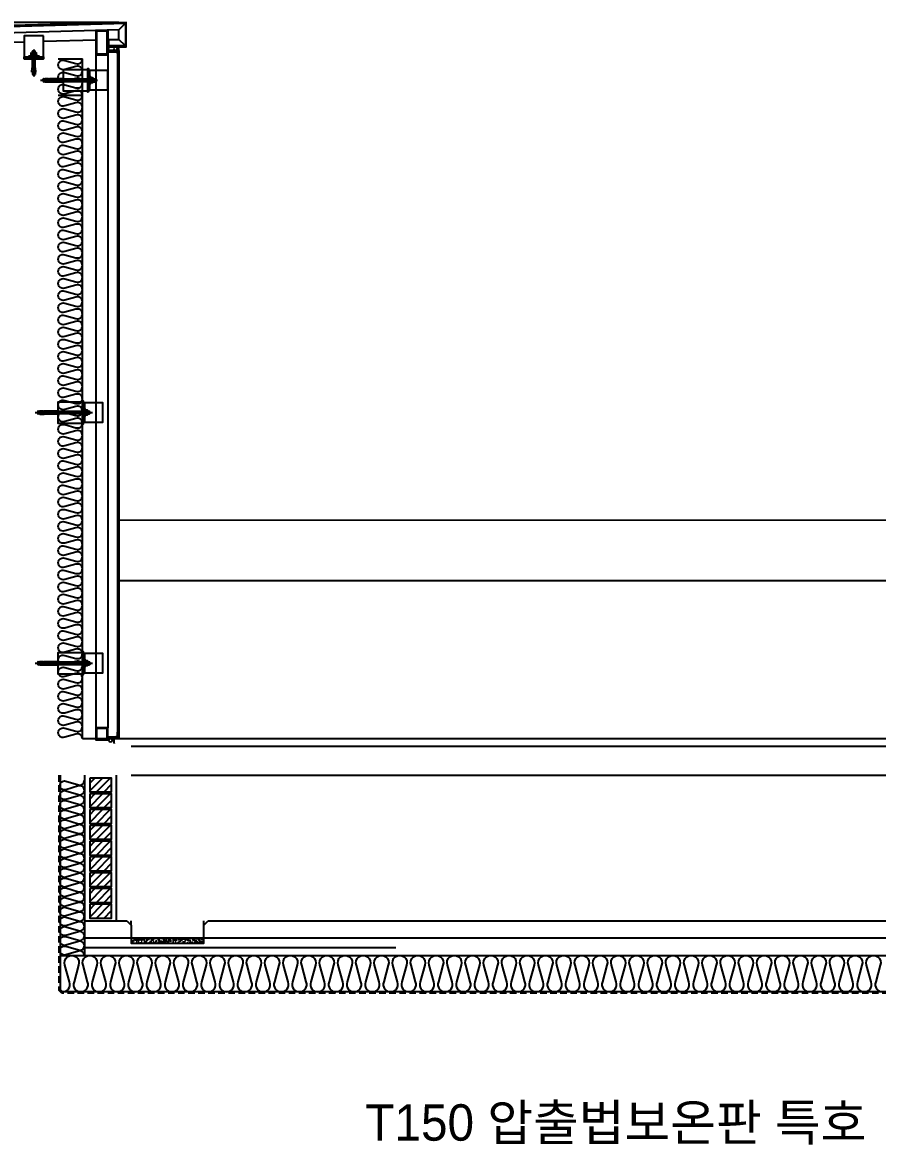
# Model space of a CAD drawing. Header units: millimetres. Extents: x -1320 to 172218, y -4077 to 50350.
# Drawn here: x 40053 to 43573, y 44579 to 49200 of the extents above; entities that cross this region are included whole.
import ezdxf
from ezdxf.enums import TextEntityAlignment as Align

# ---------------------------------------------------------------- set-up
doc = ezdxf.new("R2010")
doc.units = ezdxf.units.MM
doc.header["$LTSCALE"] = 60
doc.linetypes.add('HID', pattern=[2.3, 1.5, -0.8])
for name, color, linetype in [('0-Sheet', 7, 'Continuous'), ('A-ELE-8', 8, 'Continuous'), ('A-ETC-8', 8, 'Continuous'), ('A-FIN', 6, 'Continuous'), ('A-FIN-8', 8, 'Continuous'), ('A-FIN-9', 7, 'Continuous'), ('A-hat', 8, 'Continuous'), ('A-HAT-9', 9, 'Continuous'), ('A-HAT-WIREMESH', 9, 'g_mesh'), ('A-WALL', 3, 'Continuous'), ('A-WP', 1, 'HID'), ('INSUL', 8, 'Continuous'), ('ISL', 251, 'Continuous')]:
    doc.layers.add(name, color=color, linetype=linetype)
doc.layers.add('NOPLOT', color=191, linetype='Continuous', plot=False)
doc.layers.add('NOPLOT-단열', color=21, linetype='Continuous', plot=False)
doc.styles.add('Gdim', font='')
doc.styles.add('Gtx', font='')
doc.styles.get('Gdim').set_extended_font_data('Dotum')
doc.styles.get('Gtx').set_extended_font_data('Dotum')
doc.linetypes.add('g_mesh', pattern='A,10,-0.8,["X",Gdim,S=0.6,R=0,X=-0.15,Y=-0.3],-0.8', length=11.6)

# ---------------------------------------------------------------- blocks, each defined once
blk = doc.blocks.new('너트 M12')
for p, q in [((-9, 0), (9, 0)), ((-9.5, -9), (-9.5, -0.5)), ((9, -9.5), (-9, -9.5)), ((0, -8.3), (0, -1.2)), ((9.5, -0.5), (9.5, -9))]:
    blk.add_line(p, q)
for centre, start, end in [((-9, -0.5), 90, 180), ((-9, -9), 180, 270), ((9, -0.5), 0, 90), ((9, -9), 270, 0)]:
    blk.add_arc(centre, 0.5, start, end)
at = {"extrusion": (0, 0, -1)}
for centre, major_axis, ratio, start_param, end_param in [((-4.8, -0.9), (-4.75, 0.31), 0.185359, -0.024388, 3.141593), ((4.8, -0.9), (4.75, 0.31), 0.185108, 3.141593, 6.30754), ((-4.8, -8.6), (4.75, 0.31), 0.187111, 0, 3.166211), ((4.8, -8.6), (-4.75, 0.31), 0.185991, 3.117121, 6.283185)]:
    blk.add_ellipse(centre, major_axis=major_axis, ratio=ratio, start_param=start_param, end_param=end_param, dxfattribs=at)
blk = doc.blocks.new('A$C4fb6b26a')
at = {"layer": 'A-ETC-8'}
for p, q in [((-277.5, -40), (-42.5, -40)), ((-267.5, -35.5), (-267.5, -44.5)), ((-265.5, -34), (-266, -34)), ((-266, -46), (-265.5, -46)), ((-254.5, -35.5), (-265.5, -34)), ((-265.5, -46), (-254.5, -44.5)), ((-260.1, -34.8), (-260.1, -36.5)), ((-260.1, -43.5), (-260.1, -45.2)), ((-259.6, -37.3), (-257.8, -38.5)), ((-259.6, -42.7), (-257.8, -41.5)), ((-244.1, -33.8), (-259.1, -33.8)), ((-249.6, -39), (-256.2, -39)), ((-249.6, -41), (-256.2, -41)), ((-254.5, -35.5), (-240.5, -35.5)), ((-254.5, -44.5), (-240.5, -44.5)), ((-249.1, -38.5), (-249.1, -38)), ((-249.1, -42), (-249.1, -41.5)), ((-245.1, -42), (-245.1, -38)), ((-244.1, -33.8), (-241.1, -33.8)), ((-241.1, -33.8), (-241.1, -46.2)), ((-240.5, -46), (-240.5, -34)), ((-237.5, -34), (-240.5, -34)), ((-240.5, -46), (-237.5, -46)), ((-237.5, -46), (-237.5, -34)), ((-183.5, -34), (-237.5, -34)), ((-237.5, -46), (-183.5, -46)), ((-183.5, -34), (-74, -34)), ((-74, -46), (-183.5, -46)), ((-80, 0), (-80, -80)), ((-62.7, -44.5), (-52.5, -44.5)), ((-62.5, -34), (-54, -34)), ((-62.5, -35.5), (-52.5, -35.5)), ((-62.5, -46), (-54, -46)), ((-54, -46), (-54, -34)), ((-52.5, -35.5), (-54, -34)), ((-52.5, -44.5), (-54, -46)), ((-52.5, -44.5), (-52.5, -35.5)), ((-259.1, -46.2), (-244.1, -46.2)), ((-244.1, -46.2), (-241.1, -46.2))]:
    blk.add_line(p, q, dxfattribs=at)
for points in [[(-83.5, 4.5), (-83.5, -84.5), (-183.5, -84.5), (-183.5, 4.5)], [(-80, -80), (-74, -80), (-74, 0), (-80, 0)], [(-74, -25), (-74, -55), (-72, -55), (-72, -25)]]:
    blk.add_lwpolyline(points, close=True, dxfattribs=at)
blk.add_lwpolyline([(-80, 7.5), (-80, -87.5, -0.414214), (-81, -88.5), (-83.5, -88.5), (-83.5, 8.5), (-81, 8.5, -0.414214)], format="xyb", close=True, dxfattribs=at)
blk.add_lwpolyline([(-80, -80), (0, -80), (0, 0), (-80, 0)], dxfattribs=at)
for centre, radius, start, end in [((-266, -35.5), 1.5, 90, 180), ((-266, -44.5), 1.5, 180, 270), ((-259.1, -34.8), 1, 90, 180), ((-259.1, -36.5), 1, 180, 236.3099), ((-259.1, -43.5), 1, 123.6901, 180), ((-259.1, -45.2), 1, 180, 270), ((-256.2, -36), 3, 236.3099, 270), ((-256.2, -44), 3, 90, 123.6901), ((-249.6, -38.5), 0.5, 270, 0), ((-249.6, -41.5), 0.5, 0, 90), ((-247.1, -38), 2, 90, 180), ((-247.1, -42), 2, 180, 270), ((-247.1, -38), 2, 0, 90), ((-247.1, -42), 2, 270, 0)]:
    blk.add_arc(centre, radius, start, end, dxfattribs=at)
at = {"layer": 'A-ETC-8', "xscale": -1, "rotation": 90}
blk.add_blockref('너트 M12', (-72, -40), dxfattribs=at)
blk = doc.blocks.new('A$Cae507117')
at = {"layer": 'A-ETC-8'}
for points in [[(-50, 0), (-50, -50), (0, -50), (0, 0)], [(-46.8, -3.2), (-46.8, -46.8), (-3.2, -46.8), (-3.2, -3.2)]]:
    blk.add_lwpolyline(points, close=True, dxfattribs=at)
blk = doc.blocks.new('A$Cab6a45e4')
at = {"layer": 'A-HAT-9'}
h = blk.add_hatch(dxfattribs=at)
h.set_pattern_fill('AR-SAND', color=256, scale=0.3)
h.set_pattern_definition([(37.5, (-113396.389, 321984.363), (-0.4800094, 14.6823971), [0, -11.5824, 0, -12.954, 0, -12.3825]), (7.5, (-113396.389, 321984.363), (13.4856985, 21.504753), [0, -6.2484, 0, -10.4394, 0, -4.0005]), (327.5, (-113405.761, 321984.363), (23.7297711, 0.04311554), [0, -3.81, 0, -13.716, 0, -17.907]), (317.5, (-113405.761, 321984.363), (22.9066936, 6.6878797), [0, -1.905, 0, -8.9916, 0, -10.287])])
h.paths.add_polyline_path([(0, 45), (300, 45), (300, 25), (0, 25)])
at = {"layer": 'A-FIN'}
for points in [[(-18, 116), (0, 98), (0, 25), (300, 25), (300, 98), (318, 116)], [(0, 45), (300, 45)]]:
    blk.add_lwpolyline(points, dxfattribs=at)
at = {"layer": 'NOPLOT'}
for p, q in [((0, 98), (0, 116)), ((300, 98), (300, 116))]:
    blk.add_line(p, q, dxfattribs=at)
blk = doc.blocks.new('A$C632c858f')
at = {"layer": 'A-ETC-8'}
blk.add_arc((-2.8, 0), 24, 341.8248, 18.1752, dxfattribs=at)
blk.add_ellipse((34, 0), major_axis=(7.59, 0), ratio=0.987937, dxfattribs=at)
blk = doc.blocks.new('A$C74a2a393')
at = {"layer": 'A-ETC-8', "elevation": 0}
for points in [[(-50, -100), (-50, 0), (0, 0), (0, -100)], [(-46.8, -96.8), (-46.8, -3.2), (-3.2, -3.2), (-3.2, -96.8)]]:
    blk.add_lwpolyline(points, close=True, dxfattribs=at)
blk = doc.blocks.new('M12-STUD ANCHOR')
at = {"layer": 'A-ETC-8'}
for p, q in [((22.7, 48), (23.9, 49.2)), ((34.7, 48), (22.7, 48)), ((22.7, -20.8), (22.7, 48)), ((33.5, 49.2), (23.9, 49.2)), ((23.9, -20.8), (23.9, 49.2)), ((28.7, 54.2), (28.7, -55.8)), ((33.5, 49.2), (34.7, 48)), ((33.5, -20.8), (33.5, 49.2)), ((34.7, -20.8), (34.7, 48)), ((17.8, 33.7), (17.8, 40.7)), ((28.2, 30.2), (18, 31.2)), ((18, 28.2), (18, 31.2)), ((18, 31.2), (29.2, 31.2)), ((28.2, 27.2), (18, 28.2)), ((28.7, 42.2), (19.2, 42.2)), ((28.7, 32.2), (19.2, 32.2)), ((23.3, 33.7), (23.3, 40.7)), ((28.2, 27.2), (28.2, 30.2)), ((39.5, 28.2), (28.2, 28.2)), ((28.7, 42.2), (38.2, 42.2)), ((28.7, 32.2), (38.2, 32.2)), ((29.2, 29.2), (29.2, 32.2)), ((39.5, 31.2), (29.2, 32.2)), ((39.5, 28.2), (29.2, 29.2)), ((34.2, 33.7), (34.2, 40.7)), ((39.5, 28.2), (39.5, 31.2)), ((39.7, 33.7), (39.7, 40.7)), ((20.5, -38.8), (21.7, -20.8)), ((28.7, -38.8), (20.5, -38.8)), ((21.7, -20.8), (24.3, -20.8)), ((22.7, -18.4), (34.7, -18.4)), ((22.7, -38.8), (22.7, -48.4)), ((22.7, -41.2), (34.7, -41.2)), ((22.7, -42.4), (34.7, -42.4)), ((28.7, -20.8), (24.8, -20.8)), ((25.8, -32.3), (32, -26.1)), ((26.2, -32.6), (32.3, -26.5)), ((31.1, -35.9), (27.5, -35.9)), ((31.1, -36.4), (27.5, -36.4)), ((35.7, -20.8), (28.7, -20.8)), ((31.1, -38.8), (28.7, -38.8)), ((32.3, -38.8), (36.9, -38.8)), ((34.7, -38.8), (34.7, -48.4)), ((36.9, -38.8), (35.7, -20.8)), ((22.7, -48.4), (28.7, -48.4)), ((28.7, -50.8), (22.7, -48.4)), ((28.7, -50.8), (34.7, -48.4)), ((34.7, -48.4), (28.7, -48.4))]:
    blk.add_line(p, q, dxfattribs=at)
for centre, radius, start, end in [((19.2, 40.7), 1.47, 90, 180), ((19.2, 33.7), 1.47, 180, 270), ((21.8, 40.7), 1.47, 360, 90), ((21.8, 33.7), 1.47, 270, 360), ((24.7, 40.7), 1.47, 90, 180), ((24.7, 33.7), 1.47, 180, 270), ((32.8, 40.7), 1.47, 360, 90), ((32.8, 33.7), 1.47, 270, 360), ((35.7, 40.7), 1.47, 90, 180), ((35.7, 33.7), 1.47, 180, 270), ((38.2, 40.7), 1.47, 360, 90), ((38.2, 33.7), 1.47, 270, 360), ((27.7, -21.9), 3.6, 161.9622, 315), ((27.7, -21.9), 3.12, 159.0667, 315), ((27.5, -34), 2.4, 135, 270), ((27.5, -34), 1.92, 135, 270), ((31.1, -25.3), 1.68, 315, 135), ((31.1, -25.3), 1.2, 315, 135), ((31.1, -37.6), 1.68, 314.4153, 90), ((31.1, -37.6), 1.2, 270, 90)]:
    blk.add_arc(centre, radius, start, end, dxfattribs=at)
blk = doc.blocks.new('A$Ca447c92b')
at = {"layer": '0-Sheet'}
for p, q in [((405, 50, 0), (405, 42.8, 0)), ((405, 42.8, 0), (408, 42.8, 0))]:
    blk.add_line(p, q, dxfattribs=at)
at = {"layer": 'A-ETC-8'}
for p, q in [((450, 119.2, 0), (477, 146.9, 0)), ((-220, 100.9, 0), (-247, 127, 0)), ((-220, 100.9, 0), (-220, -117)), ((60, 69.1, 0), (-170, 63.1, 0)), ((355, 77, 0), (140, 71.2, 0)), ((408, 53, 0), (408, 80, 0)), ((477, 53, 0), (450, 80, 0))]:
    blk.add_line(p, q, dxfattribs=at)
at = {"layer": 'A-ETC-8', "elevation": 0}
blk.add_lwpolyline([(408, 80), (450, 80), (450, 119.2), (-220, 100.9)], dxfattribs=at)
for points in [[(140, 94.8), (60, 94.8), (60, 0), (140, 0)], [(140, 8), (140, 0), (60, 0), (60, 8)], [(120, 8), (80, 8), (80, 12), (120, 12)], [(-200, -120), (-230, -120), (-230, -117), (-203, -117), (-203, -90), (-200, -90)]]:
    blk.add_lwpolyline(points, close=True, dxfattribs=at)
at = {"layer": 'A-ETC-8'}
blk.add_arc((-210, -213.7), 64.5, 81.0843, 98.9157, dxfattribs=at)
at = {"layer": 'A-ETC-8', "extrusion": (0, 0, -1)}
blk.add_ellipse((-210, -133.5), major_axis=(0, 10), ratio=0.999542, dxfattribs=at)
at = {"layer": 'A-FIN-9', "elevation": 0}
blk.add_lwpolyline([(408, 42.8), (408, 50), (480, 50), (480, 150), (-250, 130), (-250, -150), (-220, -150), (-220, -123), (-208, -123), (-208, -120), (-223, -120), (-223, -147), (-247, -147), (-247, 127.1), (477, 146.9), (477, 53), (405, 53), (405, 42.8)], close=True, dxfattribs=at)
at = {"layer": 'A-ETC-8', "xscale": -1}
for name, p in [('A$Cae507117', (-220, 100.9, 0)), ('A$C74a2a393', (355, 116.9, 0)), ('A$C632c858f', (470.1, 42.5, 0)), ('M12-STUD ANCHOR', (128.7, -16.2, 0))]:
    blk.add_blockref(name, p, dxfattribs=at)

msp = doc.modelspace()

# ---------------------------------------------------------------- hatches: boundary and pattern name
at = {"layer": 'A-hat', "lineweight": -3}
h = msp.add_hatch(dxfattribs=at)
h.set_pattern_fill('ANSI31', color=256, scale=7, style=0)
h.set_pattern_definition([(45, (-42755.973, 48410.126), (-15.715448, 15.715448), [])])
h.paths.add_polyline_path([(40420, 46088.5), (40330, 46088.5), (40330, 46031.5), (40420, 46031.5)])
h = msp.add_hatch(dxfattribs=at)
h.set_pattern_fill('ANSI31', color=256, scale=7, style=0)
h.set_pattern_definition([(45, (-42755.973, 48345.126), (-15.715448, 15.715448), [])])
h.paths.add_polyline_path([(40420, 46023.5), (40330, 46023.5), (40330, 45966.5), (40420, 45966.5)])
h = msp.add_hatch(dxfattribs=at)
h.set_pattern_fill('ANSI31', color=256, scale=7, style=0)
h.set_pattern_definition([(45, (-42755.973, 48280.126), (-15.715448, 15.715448), [])])
h.paths.add_polyline_path([(40420, 45958.5), (40330, 45958.5), (40330, 45901.5), (40420, 45901.5)])
h = msp.add_hatch(dxfattribs=at)
h.set_pattern_fill('ANSI31', color=256, scale=7, style=0)
h.set_pattern_definition([(45, (-42755.973, 48215.126), (-15.715448, 15.715448), [])])
h.paths.add_polyline_path([(40420, 45893.5), (40330, 45893.5), (40330, 45836.5), (40420, 45836.5)])
h = msp.add_hatch(dxfattribs=at)
h.set_pattern_fill('ANSI31', color=256, scale=7, style=0)
h.set_pattern_definition([(45, (-42755.973, 48150.126), (-15.715448, 15.715448), [])])
h.paths.add_polyline_path([(40420, 45828.5), (40330, 45828.5), (40330, 45771.5), (40420, 45771.5)])
h = msp.add_hatch(dxfattribs=at)
h.set_pattern_fill('ANSI31', color=256, scale=7, style=0)
h.set_pattern_definition([(45, (-42755.973, 48085.126), (-15.715448, 15.715448), [])])
h.paths.add_polyline_path([(40420, 45763.5), (40330, 45763.5), (40330, 45706.5), (40420, 45706.5)])
h = msp.add_hatch(dxfattribs=at)
h.set_pattern_fill('ANSI31', color=256, scale=7, style=0)
h.set_pattern_definition([(45, (-42755.973, 48020.126), (-15.715448, 15.715448), [])])
h.paths.add_polyline_path([(40420, 45698.5), (40330, 45698.5), (40330, 45641.5), (40420, 45641.5)])
h = msp.add_hatch(dxfattribs=at)
h.set_pattern_fill('ANSI31', color=256, scale=7, style=0)
h.set_pattern_definition([(45, (-42755.973, 47955.126), (-15.715448, 15.715448), [])])
h.paths.add_polyline_path([(40420, 45633.5), (40330, 45633.5), (40330, 45576.5), (40420, 45576.5)])
h = msp.add_hatch(dxfattribs=at)
h.set_pattern_fill('ANSI31', color=256, scale=7, style=0)
h.set_pattern_definition([(45, (-42755.973, 47890.126), (-15.715448, 15.715448), [])])
h.paths.add_polyline_path([(40420, 45568.5), (40330, 45568.5), (40330, 45511.5), (40420, 45511.5)])

# ---------------------------------------------------------------- linework, layer by layer
at = {"layer": 'A-ELE-8'}
for p, q in [((40450, 49200), (33450, 49200)), ((45650, 47150, 0), (40450.2, 47149.7, 0)), ((44250, 46900), (40450.2, 46900)), ((45000, 46250, 0), (40300, 46250, 0)), ((40500, 46220, 0), (44800, 46220, 0)), ((40500, 46100, 0), (44800, 46100, 0))]:
    msp.add_line(p, q, dxfattribs=at)
at = {"layer": 'A-ETC-8'}
for p, q in [((40355, 49168.1, 0), (40355, 46295.4, 0)), ((40405, 49169.6, 0), (40405, 46295.4, 0))]:
    msp.add_line(p, q, dxfattribs=at)
at = {"layer": 'A-ETC-8', "elevation": 0}
for points in [[(40442, 49081), (40407, 49081), (40407, 49092), (40405, 49092), (40405, 49079), (40440.3, 49079, 0.226541), (40444, 49075.3), (40444, 49060.7), (40446, 49060.7), (40446, 49077, -0.414214)], [(40442, 46256.4), (40407, 46256.4), (40407, 46245.4), (40405, 46245.4), (40405, 46258.4), (40440.3, 46258.4, -0.226541), (40444, 46262), (40444, 46276.7), (40446, 46276.7), (40446, 46260.4, 0.414214)]]:
    msp.add_lwpolyline(points, format="xyb", close=True, dxfattribs=at)
at = {"layer": 'A-ETC-8'}
msp.add_arc((40474.3, 46241.4, 0), 45.6, 166.1348, 193.8652, dxfattribs=at)
at = {"layer": 'A-ETC-8', "extrusion": (0, 0, -1)}
msp.add_ellipse((40416, 46244.9, 0), major_axis=(-7.59, 0), ratio=0.987937, dxfattribs=at)
at = {"layer": 'A-FIN'}
for p, q in [((40440, 45500), (40440, 46100)), ((40308, 45500), (40482, 45500)), ((40308, 45500), (40482, 45500)), ((40318.2, 45500, 0), (40482, 45500, 0)), ((40818, 45500, 0), (44382, 45500, 0))]:
    msp.add_line(p, q, dxfattribs=at)
at = {"layer": 'A-FIN', "elevation": 0}
for points in [[(40450.1, 49085), (40450.3, 46252.4), (40405, 46252.4), (40405, 46256.4), (40446.3, 46256.4), (40446.1, 49081)], [(40450.1, 49085), (40409, 49085), (40409, 49081), (40446.1, 49081)]]:
    msp.add_lwpolyline(points, dxfattribs=at)
at = {"layer": 'A-FIN-8'}
for p, q in [((40208, 46100), (40208, 45218.2, 0)), ((40208, 45358, 0), (44992, 45358, 0)), ((40218.2, 45208, 0), (40208, 45218.2, 0)), ((44981.8, 45208, 0), (40218.2, 45208, 0))]:
    msp.add_line(p, q, dxfattribs=at)
at = {"layer": 'A-HAT-WIREMESH', "ltscale": 0.6}
msp.add_line((44992, 45429), (40308, 45429), dxfattribs=at)
at = {"layer": 'A-WALL'}
for points in [[(40330, 46088.5), (40330, 46031.5), (40420, 46031.5), (40420, 46088.5)], [(40330, 46023.5), (40330, 45966.5), (40420, 45966.5), (40420, 46023.5)], [(40330, 45958.5), (40330, 45901.5), (40420, 45901.5), (40420, 45958.5)], [(40330, 45893.5), (40330, 45836.5), (40420, 45836.5), (40420, 45893.5)], [(40330, 45828.5), (40330, 45771.5), (40420, 45771.5), (40420, 45828.5)], [(40330, 45763.5), (40330, 45706.5), (40420, 45706.5), (40420, 45763.5)], [(40330, 45698.5), (40330, 45641.5), (40420, 45641.5), (40420, 45698.5)], [(40330, 45633.5), (40330, 45576.5), (40420, 45576.5), (40420, 45633.5)], [(40330, 45568.5), (40330, 45511.5), (40420, 45511.5), (40420, 45568.5)]]:
    msp.add_lwpolyline(points, close=True, dxfattribs=at)
at = {"layer": 'A-WP', "ltscale": 0.3}
for p, q in [((40203, 46100), (40203, 45215.1, 0)), ((40215.1, 45203, 0), (40203, 45215.1, 0)), ((44984.9, 45203, 0), (40215.1, 45203, 0))]:
    msp.add_line(p, q, dxfattribs=at)
at = {"layer": 'INSUL'}
for p, q in [((40200, 49050), (40300, 49050)), ((40300, 46250), (40300, 49050)), ((40200, 48900, 0), (40300, 48900, 0)), ((40308, 46100), (40308, 45358)), ((40308, 45390), (41590, 45390))]:
    msp.add_line(p, q, dxfattribs=at)
at = {"layer": 'ISL', "elevation": 0}
for points in [[(40300, 46250, 0.524856), (40272.9, 46268.7), (40227.1, 46256.3, -1.449198), (40227.1, 46293.7), (40272.9, 46281.3, 0.524856), (40300, 46300, 0.524856), (40272.9, 46318.7), (40227.1, 46306.3, -1.449198), (40227.1, 46343.7), (40272.9, 46331.3, 0.524856), (40300, 46350, 0.524856), (40272.9, 46368.7), (40227.1, 46356.3, -1.449198), (40227.1, 46393.7), (40272.9, 46381.3, 0.524856), (40300, 46400, 0.524856), (40272.9, 46418.7), (40227.1, 46406.3, -1.449198), (40227.1, 46443.7), (40272.9, 46431.3, 0.524856), (40300, 46450, 0.524856), (40272.9, 46468.7), (40227.1, 46456.3, -1.449198), (40227.1, 46493.7), (40272.9, 46481.3, 0.524856), (40300, 46500, 0.524856), (40272.9, 46518.7), (40227.1, 46506.3, -1.449198), (40227.1, 46543.7), (40272.9, 46531.3, 0.524856), (40300, 46550, 0.524856), (40272.9, 46568.7), (40227.1, 46556.3, -1.449198), (40227.1, 46593.7), (40272.9, 46581.3, 0.524856), (40300, 46600, 0.524856), (40272.9, 46618.7), (40227.1, 46606.3, -1.449198), (40227.1, 46643.7), (40272.9, 46631.3, 0.524856), (40300, 46650, 0.524856), (40272.9, 46668.7), (40227.1, 46656.3, -1.449198), (40227.1, 46693.7), (40272.9, 46681.3, 0.524856), (40300, 46700, 0.524856), (40272.9, 46718.7), (40227.1, 46706.3, -1.449198), (40227.1, 46743.7), (40272.9, 46731.3, 0.524856), (40300, 46750, 0.524856), (40272.9, 46768.7), (40227.1, 46756.3, -1.449198), (40227.1, 46793.7), (40272.9, 46781.3, 0.524856), (40300, 46800, 0.524856), (40272.9, 46818.7), (40227.1, 46806.3, -1.449198), (40227.1, 46843.7), (40272.9, 46831.3, 0.524856), (40300, 46850, 0.524856), (40272.9, 46868.7), (40227.1, 46856.3, -1.449198), (40227.1, 46893.7), (40272.9, 46881.3, 0.524856), (40300, 46900, 0.524856), (40272.9, 46918.7), (40227.1, 46906.3, -1.449198), (40227.1, 46943.7), (40272.9, 46931.3, 0.524856), (40300, 46950, 0.524856), (40272.9, 46968.7), (40227.1, 46956.3, -1.449198), (40227.1, 46993.7), (40272.9, 46981.3, 0.524856), (40300, 47000, 0.524856), (40272.9, 47018.7), (40227.1, 47006.3, -1.449198), (40227.1, 47043.7), (40272.9, 47031.3, 0.524856), (40300, 47050, 0.524856), (40272.9, 47068.7), (40227.1, 47056.3, -1.449198), (40227.1, 47093.7), (40272.9, 47081.3, 0.524856), (40300, 47100, 0.524856), (40272.9, 47118.7), (40227.1, 47106.3, -1.449198), (40227.1, 47143.7), (40272.9, 47131.3, 0.524856), (40300, 47150, 0.524856), (40272.9, 47168.7), (40227.1, 47156.3, -1.449198), (40227.1, 47193.7), (40272.9, 47181.3, 0.524856), (40300, 47200, 0.524856), (40272.9, 47218.7), (40227.1, 47206.3, -1.449198), (40227.1, 47243.7), (40272.9, 47231.3, 0.524856), (40300, 47250, 0.524856), (40272.9, 47268.7), (40227.1, 47256.3, -1.449198), (40227.1, 47293.7), (40272.9, 47281.3, 0.524856), (40300, 47300, 0.524856), (40272.9, 47318.7), (40227.1, 47306.3, -1.449198), (40227.1, 47343.7), (40272.9, 47331.3, 0.524856), (40300, 47350, 0.524856), (40272.9, 47368.7), (40227.1, 47356.3, -1.449198), (40227.1, 47393.7), (40272.9, 47381.3, 0.524856), (40300, 47400, 0.524856), (40272.9, 47418.7), (40227.1, 47406.3, -1.449198), (40227.1, 47443.7), (40272.9, 47431.3, 0.524856), (40300, 47450, 0.524856), (40272.9, 47468.7), (40227.1, 47456.3, -1.449198), (40227.1, 47493.7), (40272.9, 47481.3, 0.524856), (40300, 47500, 0.524856), (40272.9, 47518.7), (40227.1, 47506.3, -1.449198), (40227.1, 47543.7), (40272.9, 47531.3, 0.524856), (40300, 47550, 0.524856), (40272.9, 47568.7), (40227.1, 47556.3, -1.449198), (40227.1, 47593.7), (40272.9, 47581.3, 0.524856), (40300, 47600, 0.524856), (40272.9, 47618.7), (40227.1, 47606.3, -1.449198), (40227.1, 47643.7), (40272.9, 47631.3, 0.524856), (40300, 47650, 0.524856), (40272.9, 47668.7), (40227.1, 47656.3, -1.449198), (40227.1, 47693.7), (40272.9, 47681.3, 0.524856), (40300, 47700, 0.524856), (40272.9, 47718.7), (40227.1, 47706.3, -1.449198), (40227.1, 47743.7), (40272.9, 47731.3, 0.524856), (40300, 47750, 0.524856), (40272.9, 47768.7), (40227.1, 47756.3, -1.449198), (40227.1, 47793.7), (40272.9, 47781.3, 0.524856), (40300, 47800, 0.524856), (40272.9, 47818.7), (40227.1, 47806.3, -1.449198), (40227.1, 47843.7), (40272.9, 47831.3, 0.524856), (40300, 47850, 0.524856), (40272.9, 47868.7), (40227.1, 47856.3, -1.449198), (40227.1, 47893.7), (40272.9, 47881.3, 0.524856), (40300, 47900, 0.524856), (40272.9, 47918.7), (40227.1, 47906.3, -1.449198), (40227.1, 47943.7), (40272.9, 47931.3, 0.524856), (40300, 47950, 0.524856), (40272.9, 47968.7), (40227.1, 47956.3, -1.449198), (40227.1, 47993.7), (40272.9, 47981.3, 0.524856), (40300, 48000, 0.524856), (40272.9, 48018.7), (40227.1, 48006.3, -1.449198), (40227.1, 48043.7), (40272.9, 48031.3, 0.524856), (40300, 48050, 0.524856), (40272.9, 48068.7), (40227.1, 48056.3, -1.449198), (40227.1, 48093.7), (40272.9, 48081.3, 0.524856), (40300, 48100, 0.524856), (40272.9, 48118.7), (40227.1, 48106.3, -1.449198), (40227.1, 48143.7), (40272.9, 48131.3, 0.524856), (40300, 48150, 0.524856), (40272.9, 48168.7), (40227.1, 48156.3, -1.449198), (40227.1, 48193.7), (40272.9, 48181.3, 0.524856), (40300, 48200, 0.524856), (40272.9, 48218.7), (40227.1, 48206.3, -1.449198), (40227.1, 48243.7), (40272.9, 48231.3, 0.524856), (40300, 48250, 0.524856), (40272.9, 48268.7), (40227.1, 48256.3, -1.449198), (40227.1, 48293.7), (40272.9, 48281.3, 0.524856), (40300, 48300, 0.524856), (40272.9, 48318.7), (40227.1, 48306.3, -1.449198), (40227.1, 48343.7), (40272.9, 48331.3, 0.524856), (40300, 48350, 0.524856), (40272.9, 48368.7), (40227.1, 48356.3, -1.449198), (40227.1, 48393.7), (40272.9, 48381.3, 0.524856), (40300, 48400, 0.524856), (40272.9, 48418.7), (40227.1, 48406.3, -1.449198), (40227.1, 48443.7), (40272.9, 48431.3, 0.524856), (40300, 48450, 0.524856), (40272.9, 48468.7), (40227.1, 48456.3, -1.449198), (40227.1, 48493.7), (40272.9, 48481.3, 0.524856), (40300, 48500, 0.524856), (40272.9, 48518.7), (40227.1, 48506.3, -1.449198), (40227.1, 48543.7), (40272.9, 48531.3, 0.524856), (40300, 48550, 0.524856), (40272.9, 48568.7), (40227.1, 48556.3, -1.449198), (40227.1, 48593.7), (40272.9, 48581.3, 0.524856), (40300, 48600, 0.524856), (40272.9, 48618.7), (40227.1, 48606.3, -1.449198), (40227.1, 48643.7), (40272.9, 48631.3, 0.524856), (40300, 48650, 0.524856), (40272.9, 48668.7), (40227.1, 48656.3, -1.449198), (40227.1, 48693.7), (40272.9, 48681.3, 0.524856), (40300, 48700, 0.524856), (40272.9, 48718.7), (40227.1, 48706.3, -1.449198), (40227.1, 48743.7), (40272.9, 48731.3, 0.524856), (40300, 48750, 0.524856), (40272.9, 48768.7), (40227.1, 48756.3, -1.449198), (40227.1, 48793.7), (40272.9, 48781.3, 0.524856), (40300, 48800, 0.524856), (40272.9, 48818.7), (40227.1, 48806.3, -1.449198), (40227.1, 48843.7), (40272.9, 48831.3, 0.524856), (40300, 48850, 0.524856), (40272.9, 48868.7), (40227.1, 48856.3, -1.449198), (40227.1, 48893.7), (40272.9, 48881.3, 0.524856), (40300, 48900, 0.524856), (40272.9, 48918.7), (40227.1, 48906.3, -1.449198), (40227.1, 48943.7), (40272.9, 48931.3, 0.524856), (40300, 48950, 0.524856), (40272.9, 48968.7), (40227.1, 48956.3, -1.449198), (40227.1, 48993.7), (40272.9, 48981.3, 0.524856), (40300, 49000, 0.524856), (40272.9, 49018.7), (40227.1, 49006.3, -1.449198), (40227.1, 49043.7), (40272.9, 49031.3, 0.524807), (40300, 49050, 0.524807)], [(40308, 45358, 0.509267), (40283.8, 45375.7), (40232.2, 45360.4, -1.372593), (40232.2, 45395.7), (40283.8, 45380.4, 0.509267), (40308, 45398, 0.509267), (40283.8, 45415.7), (40232.2, 45400.4, -1.372593), (40232.2, 45435.7), (40283.8, 45420.4, 0.509267), (40308, 45438, 0.509267), (40283.8, 45455.7), (40232.2, 45440.4, -1.372593), (40232.2, 45475.7), (40283.8, 45460.4, 0.509267), (40308, 45478, 0.509267), (40283.8, 45495.7), (40232.2, 45480.4, -1.372593), (40232.2, 45515.7), (40283.8, 45500.4, 0.509267), (40308, 45518, 0.509267), (40283.8, 45535.7), (40232.2, 45520.4, -1.372593), (40232.2, 45555.7), (40283.8, 45540.4, 0.509267), (40308, 45558, 0.509267), (40283.8, 45575.7), (40232.2, 45560.4, -1.372593), (40232.2, 45595.7), (40283.8, 45580.4, 0.509267), (40308, 45598, 0.509267), (40283.8, 45615.7), (40232.2, 45600.4, -1.372593), (40232.2, 45635.7), (40283.8, 45620.4, 0.509267), (40308, 45638, 0.509267), (40283.8, 45655.7), (40232.2, 45640.4, -1.372593), (40232.2, 45675.7), (40283.8, 45660.4, 0.509267), (40308, 45678, 0.509267), (40283.8, 45695.7), (40232.2, 45680.4, -1.372593), (40232.2, 45715.7), (40283.8, 45700.4, 0.509267), (40308, 45718, 0.509267), (40283.8, 45735.7), (40232.2, 45720.4, -1.372593), (40232.2, 45755.7), (40283.8, 45740.4, 0.509267), (40308, 45758, 0.509267), (40283.8, 45775.7), (40232.2, 45760.4, -1.372593), (40232.2, 45795.7), (40283.8, 45780.4, 0.509267), (40308, 45798, 0.509267), (40283.8, 45815.7), (40232.2, 45800.4, -1.372593), (40232.2, 45835.7), (40283.8, 45820.4, 0.509267), (40308, 45838, 0.509267), (40283.8, 45855.7), (40232.2, 45840.4, -1.372593), (40232.2, 45875.7), (40283.8, 45860.4, 0.509267), (40308, 45878, 0.509267), (40283.8, 45895.7), (40232.2, 45880.4, -1.372593), (40232.2, 45915.7), (40283.8, 45900.4, 0.509267), (40308, 45918, 0.509267), (40283.8, 45935.7), (40232.2, 45920.4, -1.372593), (40232.2, 45955.7), (40283.8, 45940.4, 0.509267), (40308, 45958, 0.509267), (40283.8, 45975.7), (40232.2, 45960.4, -1.372593), (40232.2, 45995.7), (40283.8, 45980.4, 0.509267), (40308, 45998, 0.509267), (40283.8, 46015.7), (40232.2, 46000.4, -1.372593), (40232.2, 46035.7), (40283.8, 46020.4, 0.509267), (40308, 46038, 0.509267), (40283.8, 46055.7), (40232.2, 46040.4, -1.372593), (40232.2, 46075.7), (40283.8, 46060.4, 0.509267), (40308, 46078)], [(40218.2, 45208, 0.524856), (40246.3, 45248.7), (40227.7, 45317.4, -1.449198), (40283.8, 45317.4), (40265.2, 45248.7, 0.524856), (40293.2, 45208, 0.524856), (40321.3, 45248.7), (40302.7, 45317.4, -1.449198), (40358.8, 45317.4), (40340.2, 45248.7, 0.524856), (40368.2, 45208, 0.524856), (40396.3, 45248.7), (40377.7, 45317.4, -1.449198), (40433.8, 45317.4), (40415.2, 45248.7, 0.524856), (40443.2, 45208, 0.524856), (40471.3, 45248.7), (40452.7, 45317.4, -1.449198), (40508.8, 45317.4), (40490.2, 45248.7, 0.524856), (40518.2, 45208, 0.524856), (40546.3, 45248.7), (40527.7, 45317.4, -1.449198), (40583.8, 45317.4), (40565.2, 45248.7, 0.524856), (40593.2, 45208, 0.524856), (40621.3, 45248.7), (40602.7, 45317.4, -1.449198), (40658.8, 45317.4), (40640.2, 45248.7, 0.524856), (40668.2, 45208, 0.524856), (40696.3, 45248.7), (40677.7, 45317.4, -1.449198), (40733.8, 45317.4), (40715.2, 45248.7, 0.524856), (40743.2, 45208, 0.524856), (40771.3, 45248.7), (40752.7, 45317.4, -1.449198), (40808.8, 45317.4), (40790.2, 45248.7, 0.524856), (40818.2, 45208, 0.524856), (40846.3, 45248.7), (40827.7, 45317.4, -1.449198), (40883.8, 45317.4), (40865.2, 45248.7, 0.524856), (40893.2, 45208, 0.524856), (40921.3, 45248.7), (40902.7, 45317.4, -1.449198), (40958.8, 45317.4), (40940.2, 45248.7, 0.524856), (40968.2, 45208, 0.524856), (40996.3, 45248.7), (40977.7, 45317.4, -1.449198), (41033.8, 45317.4), (41015.2, 45248.7, 0.524856), (41043.2, 45208, 0.524856), (41071.3, 45248.7), (41052.7, 45317.4, -1.449198), (41108.8, 45317.4), (41090.2, 45248.7, 0.524856), (41118.2, 45208, 0.524856), (41146.3, 45248.7), (41127.7, 45317.4, -1.449198), (41183.8, 45317.4), (41165.2, 45248.7, 0.524856), (41193.2, 45208, 0.524856), (41221.3, 45248.7), (41202.7, 45317.4, -1.449198), (41258.8, 45317.4), (41240.2, 45248.7, 0.524856), (41268.2, 45208, 0.524856), (41296.3, 45248.7), (41277.7, 45317.4, -1.449198), (41333.8, 45317.4), (41315.2, 45248.7, 0.524856), (41343.2, 45208, 0.524856), (41371.3, 45248.7), (41352.7, 45317.4, -1.449198), (41408.8, 45317.4), (41390.2, 45248.7, 0.524856), (41418.2, 45208, 0.524856), (41446.3, 45248.7), (41427.7, 45317.4, -1.449198), (41483.8, 45317.4), (41465.2, 45248.7, 0.524856), (41493.2, 45208, 0.524856), (41521.3, 45248.7), (41502.7, 45317.4, -1.449198), (41558.8, 45317.4), (41540.2, 45248.7, 0.524856), (41568.2, 45208, 0.524856), (41596.3, 45248.7), (41577.7, 45317.4, -1.449198), (41633.8, 45317.4), (41615.2, 45248.7, 0.524856), (41643.2, 45208, 0.524856), (41671.3, 45248.7), (41652.7, 45317.4, -1.449198), (41708.8, 45317.4), (41690.2, 45248.7, 0.524856), (41718.2, 45208, 0.524856), (41746.3, 45248.7), (41727.7, 45317.4, -1.449198), (41783.8, 45317.4), (41765.2, 45248.7, 0.524856), (41793.2, 45208, 0.524856), (41821.3, 45248.7), (41802.7, 45317.4, -1.449198), (41858.8, 45317.4), (41840.2, 45248.7, 0.524856), (41868.2, 45208, 0.524856), (41896.3, 45248.7), (41877.7, 45317.4, -1.449198), (41933.8, 45317.4), (41915.2, 45248.7, 0.524856), (41943.2, 45208, 0.524856), (41971.3, 45248.7), (41952.7, 45317.4, -1.449198), (42008.8, 45317.4), (41990.2, 45248.7, 0.524856), (42018.2, 45208, 0.524856), (42046.3, 45248.7), (42027.7, 45317.4, -1.449198), (42083.8, 45317.4), (42065.2, 45248.7, 0.524856), (42093.2, 45208, 0.524856), (42121.3, 45248.7), (42102.7, 45317.4, -1.449198), (42158.8, 45317.4), (42140.2, 45248.7, 0.524856), (42168.2, 45208, 0.524856), (42196.3, 45248.7), (42177.7, 45317.4, -1.449198), (42233.8, 45317.4), (42215.2, 45248.7, 0.524856), (42243.2, 45208, 0.524856), (42271.3, 45248.7), (42252.7, 45317.4, -1.449198), (42308.8, 45317.4), (42290.2, 45248.7, 0.524856), (42318.2, 45208, 0.524856), (42346.3, 45248.7), (42327.7, 45317.4, -1.449198), (42383.8, 45317.4), (42365.2, 45248.7, 0.524856), (42393.2, 45208, 0.524856), (42421.3, 45248.7), (42402.7, 45317.4, -1.449198), (42458.8, 45317.4), (42440.2, 45248.7, 0.524856), (42468.2, 45208, 0.524856), (42496.3, 45248.7), (42477.7, 45317.4, -1.449198), (42533.8, 45317.4), (42515.2, 45248.7, 0.524856), (42543.2, 45208, 0.524856), (42571.3, 45248.7), (42552.7, 45317.4, -1.449198), (42608.8, 45317.4), (42590.2, 45248.7, 0.524856), (42618.2, 45208, 0.524856), (42646.3, 45248.7), (42627.7, 45317.4, -1.449198), (42683.8, 45317.4), (42665.2, 45248.7, 0.524856), (42693.2, 45208, 0.524856), (42721.3, 45248.7), (42702.7, 45317.4, -1.449198), (42758.8, 45317.4), (42740.2, 45248.7, 0.524856), (42768.2, 45208, 0.524856), (42796.3, 45248.7), (42777.7, 45317.4, -1.449198), (42833.8, 45317.4), (42815.2, 45248.7, 0.524856), (42843.2, 45208, 0.524856), (42871.3, 45248.7), (42852.7, 45317.4, -1.449198), (42908.8, 45317.4), (42890.2, 45248.7, 0.524856), (42918.2, 45208, 0.524856), (42946.3, 45248.7), (42927.7, 45317.4, -1.449198), (42983.8, 45317.4), (42965.2, 45248.7, 0.524856), (42993.2, 45208, 0.524856), (43021.3, 45248.7), (43002.7, 45317.4, -1.449198), (43058.8, 45317.4), (43040.2, 45248.7, 0.524856), (43068.2, 45208, 0.524856), (43096.3, 45248.7), (43077.7, 45317.4, -1.449198), (43133.8, 45317.4), (43115.2, 45248.7, 0.524856), (43143.2, 45208, 0.524856), (43171.3, 45248.7), (43152.7, 45317.4, -1.449198), (43208.8, 45317.4), (43190.2, 45248.7, 0.524856), (43218.2, 45208, 0.524856), (43246.3, 45248.7), (43227.7, 45317.4, -1.449198), (43283.8, 45317.4), (43265.2, 45248.7, 0.524856), (43293.2, 45208, 0.524856), (43321.3, 45248.7), (43302.7, 45317.4, -1.449198), (43358.8, 45317.4), (43340.2, 45248.7, 0.524856), (43368.2, 45208, 0.524856), (43396.3, 45248.7), (43377.7, 45317.4, -1.449198), (43433.8, 45317.4), (43415.2, 45248.7, 0.524856), (43443.2, 45208, 0.524856), (43471.3, 45248.7), (43452.7, 45317.4, -1.449198), (43508.8, 45317.4), (43490.2, 45248.7, 0.524856), (43518.2, 45208, 0.524856), (43546.3, 45248.7), (43527.7, 45317.4, -1.449198), (43583.8, 45317.4), (43565.2, 45248.7, 0.524856), (43593.2, 45208, 0.524856)]]:
    msp.add_lwpolyline(points, format="xyb", dxfattribs=at)

# ---------------------------------------------------------------- block references
at = {"layer": '0-Sheet'}
msp.add_blockref('A$Ca447c92b', (40000, 49050, 0), dxfattribs=at)
at = {"layer": 'A-ETC-8'}
for p in [(40405, 49002, 0), (40383.5, 47633.6), (40383.5, 46601.3)]:
    msp.add_blockref('A$C4fb6b26a', p, dxfattribs=at)
at = {"layer": 'A-ETC-8', "rotation": 180}
msp.add_blockref('A$Cae507117', (40355, 46245.4), dxfattribs=at)
at = {"layer": 'A-FIN'}
msp.add_blockref('A$Cab6a45e4', (40500, 45384), dxfattribs=at)

# ---------------------------------------------------------------- texts
at = {"layer": 'NOPLOT-단열', "style": 'Gtx'}
msp.add_text('T150 압출법보온판 특호', height=150, dxfattribs=at).set_placement((41464.7, 44670.1), align=Align.MIDDLE_LEFT)

doc.saveas('drawing.dxf')
